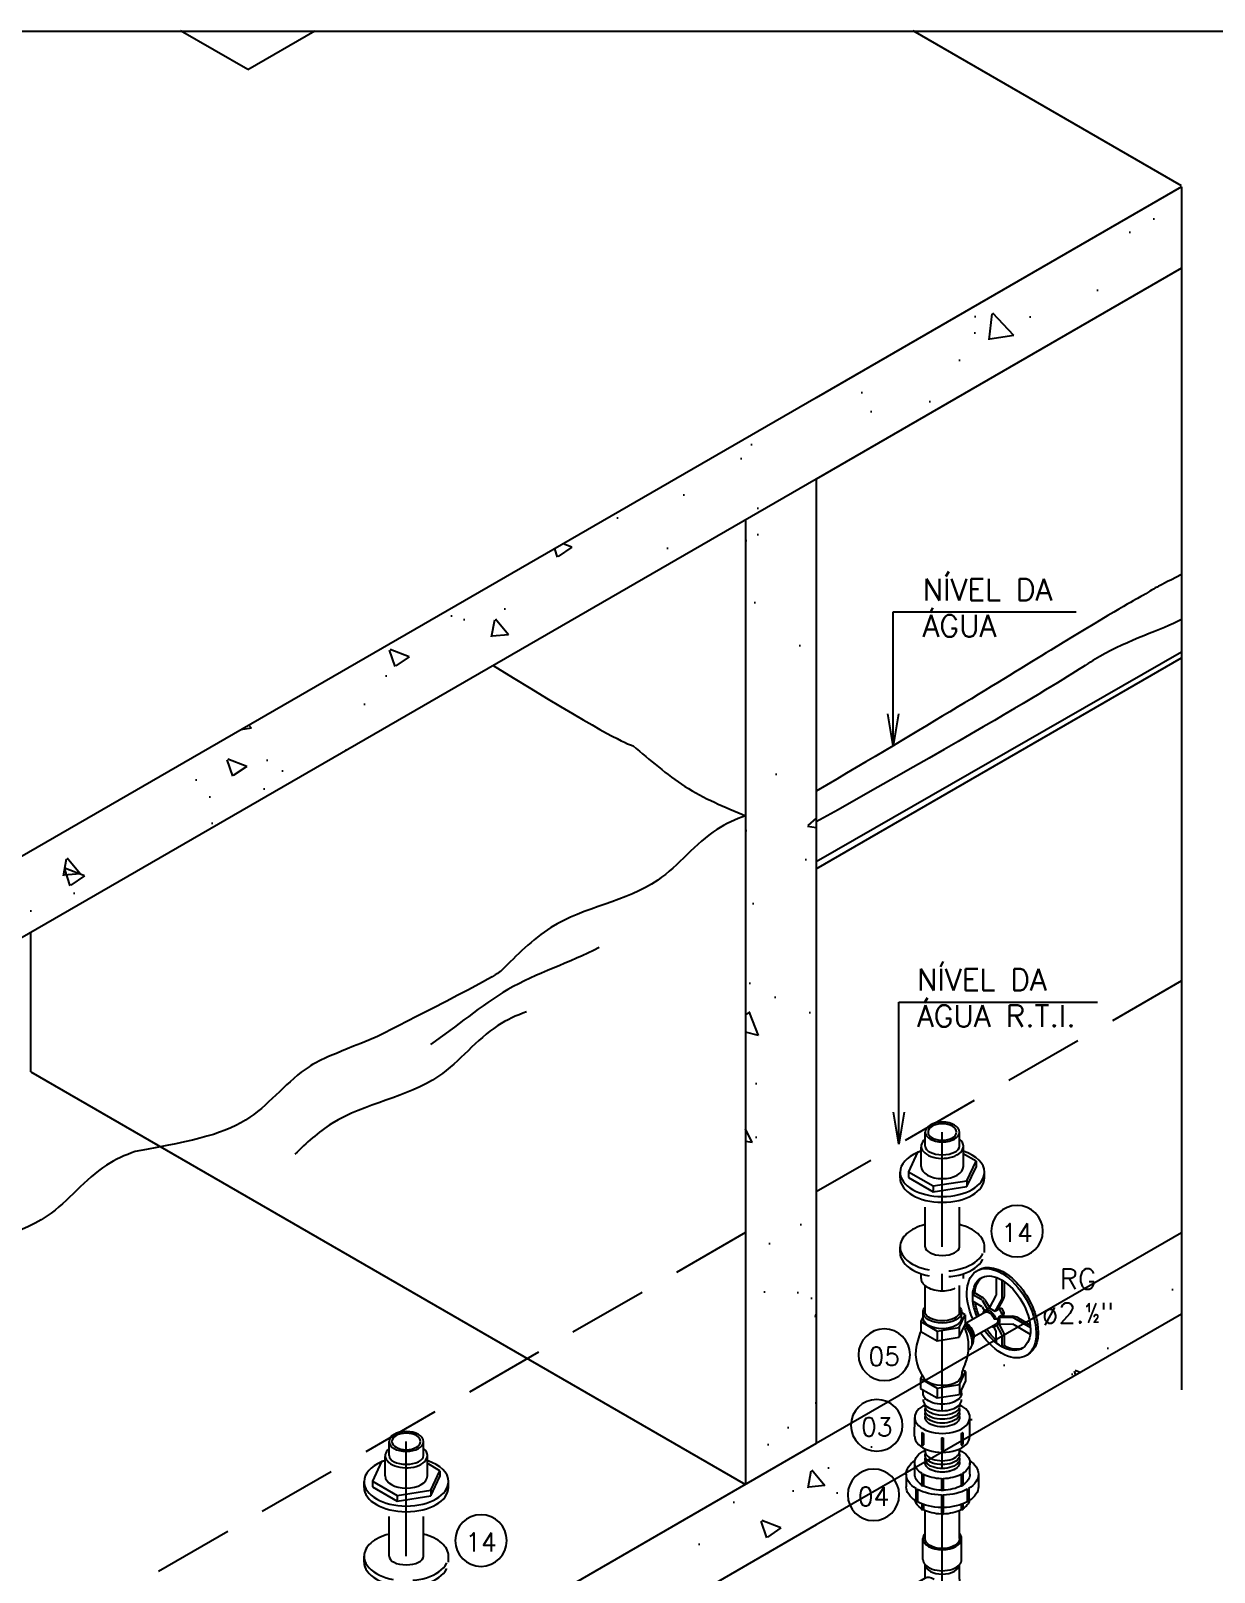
# Model space of a CAD drawing. Header units: millimetres. Extents: x 0 to 114, y 0 to 82.
# Drawn here: x 25.87 to 32.55, y 19.95 to 28.65 of the extents above; entities that cross this region are included whole.
import ezdxf
from ezdxf.enums import TextEntityAlignment as Align

# ---------------------------------------------------------------- set-up
doc = ezdxf.new("R2010")
doc.units = ezdxf.units.MM
for name, pattern in [('DASHDOT', [1, 0.5, -0.25, 0, -0.25]), ('HIDDEN', [0.375, 0.25, -0.125]), ('HIDDEN2', [0.1875, 0.125, -0.0625])]:
    doc.linetypes.add(name, pattern=pattern)
for name, color, linetype in [('ARQ', 8, 'Continuous'), ('CAR-01', 252, 'Continuous'), ('INC-DETALHES', 7, 'Continuous'), ('INC-DETALHES-TXT', 7, 'Continuous'), ('nivel-água', 1, 'Continuous'), ('P-INC', 2, 'Continuous'), ('TE-AG', 2, 'Continuous'), ('tinterno', 252, 'Continuous'), ('TUBO', 7, 'Continuous')]:
    doc.layers.add(name, color=color, linetype=linetype)
doc.styles.add('25', font='ROMANS.SHX', dxfattribs={"width": 0.7, "height": 0.05})
doc.styles.add('60-125', font='romans.shx', dxfattribs={"height": 0.2})
doc.styles.add('60-50', font='romans.shx', dxfattribs={"height": 0.08})
doc.styles.add('60-75', font='romans.shx', dxfattribs={"height": 0.12})
doc.dimstyles.new('SETAS50', dxfattribs={"dimtxt": 0.08, "dimasz": 0.1, "dimexe": 0.15, "dimexo": 0, "dimgap": 0.1, "dimtad": 1, "dimzin": 10, "dimdsep": 46, "dimtxsty": '60-50', "dimblk1": 'OPEN', "dimblk2": 'OPEN', "dimsah": 1, "dimcen": 0, "dimclrd": 8, "dimclre": 8, "dimclrt": 7, "dimadec": 0, "dimazin": 0, "dimtfac": 1, "dimtix": 1, "dimtmove": 2, "dimatfit": 3, "dimldrblk": 'OPEN', "dimfxl": 0.15, "dimtolj": 1, "dimtzin": 6, "dimarcsym": 0})

# ---------------------------------------------------------------- blocks, each defined once
blk = doc.blocks.new('S1AD321')
at = {"color": 252}
blk.add_circle((0, 0), 0.0562, dxfattribs=at)
at = {"color": 7, "style": '25'}
blk.add_attdef('DETALHE', text='', height=0.04, dxfattribs=at).set_placement((0, -0.0235), align=Align.CENTER)
for tag, flags, p in [('DESCRICAO', 1, (0, -0.0868)), ('MARCA', 1, (0, -0.1502)), ('QUANT.', 3, (0, -0.2175))]:
    blk.add_attdef(tag, text='', height=0.04, dxfattribs=dict(at, flags=flags)).set_placement(p, align=Align.CENTER)
blk = doc.blocks.new('_OPEN')
at = {"color": 0, "linetype": 'ByBlock'}
for p, q in [((-1, 0.167), (0, 0)), ((0, 0), (-1, -0.167)), ((0, 0), (-1, 0))]:
    blk.add_line(p, q, dxfattribs=at)
blk = doc.blocks.new('unii')
for p, q in [((-0.0237, 0.1073), (0.0078, 0.1255)), ((0.0859, 0.1184), (0.0874, 0.1193)), ((-0.0114, 0.086), (-0.0401, 0.0694)), ((0.0257, 0.0836), (0.0272, 0.0845)), ((0.1455, 0.0151), (0.147, 0.016)), ((0.0853, -0.0196), (0.0868, -0.0187)), ((0.0688, -0.0529), (0.0401, -0.0694)), ((0.0811, -0.0742), (0.1126, -0.056))]:
    blk.add_line(p, q)
for centre, major_axis, ratio, start_param, end_param in [((0.0287, 0.0166, -0.0234), (0.0524, -0.0908), 0.57735, 9.424778, 10.135947), ((0.0287, 0.0166, -0.0234), (0.0401, -0.0694), 0.57735, 2.40841, 3.141593), ((0.0602, 0.0347, -0.0491), (0.0524, -0.0908), 0.57735, 2.395872, 3.141593), ((0.0888, 0.0513, -0.0725), (0.0401, -0.0694), 0.57735, 2.40841, 3.003111), ((0.0601, 0.1203, -0.0234), (0.00144, -0.0025), 0.57735, 7.050612, 9.424778), ((0.0602, 0.0347, -0.0491), (0.0524, -0.0908), 0.57735, 1.59446, 2.329067), ((0.0888, 0.1168, -0.0491), (0.00144, -0.0025), 0.57735, 7.050612, 9.424778), ((0.0888, 0.0513, -0.0725), (0.0401, -0.0694), 0.57735, 1.601735, 2.320869), ((0, 0), (0.0401, -0.0694), 0.57735, 3.141593, 4.039042), ((0, 0), (-0.025, 0.0433), 0.543752, 3.141593, 6.283185), ((0.0287, 0.082), (0.00144, -0.0025), 0.57735, 7.050612, 9.424778), ((0.0287, 0.0166, -0.0234), (0.0401, -0.0694), 0.57735, 1.601735, 2.320869), ((0.1126, 0.065, -0.0234), (0.00125, -0.00217), 0.57735, 6.26757, 9.440394), ((0.0602, 0.0347, -0.0491), (0.0524, -0.0908), 0.57735, 0.812526, 1.546905), ((0.1289, 0.0744, -0.0491), (0.00125, -0.00217), 0.57735, 6.26757, 9.440394), ((0.0888, 0.0513, -0.0725), (0.0401, -0.0694), 0.57735, 0.820723, 1.539561), ((0.0688, 0.0397), (0.00125, -0.00217), 0.57735, 6.26757, 9.440394), ((0.0287, 0.0166, -0.0234), (0.0401, -0.0694), 0.57735, 0.820723, 1.539561), ((0.0888, 0.0513, -0.0725), (0.0401, -0.0694), 0.57735, 0.138481, 0.732494), ((0.1455, 0.0185, -0.0491), (0.00144, -0.0025), 0.577218, 6.283185, 8.657239), ((0.0287, 0.0166, -0.0234), (0.0401, -0.0694), 0.57735, 0, 0.732494), ((0.0854, -0.0162), (0.00144, -0.0025), 0.577218, 6.283185, 8.657239), ((0.0602, 0.0347, -0.0491), (0.0524, -0.0908), 0.57735, 0, 0.745201), ((0.1343, -0.0081, -0.0234), (0.00144, -0.0025), 0.577218, 6.283185, 8.657239), ((0, 0), (0.0401, -0.0694), 0.57735, 5.385736, 6.283185), ((0.0287, 0.0166, -0.0234), (0.0524, -0.0908), 0.57735, 5.572016, 6.283185)]:
    blk.add_ellipse(centre, major_axis=major_axis, ratio=ratio, start_param=start_param, end_param=end_param)
at = {"layer": 'tinterno'}
for p, q in [((0.0272, 0.1046), (0.0589, 0.1229)), ((0.0307, 0.101), (0.0622, 0.1191)), ((0.0735, 0.1112), (0.0859, 0.1184)), ((0.0776, 0.1079), (0.0908, 0.1156)), ((-0.0014, 0.068), (0.0257, 0.0836)), ((0.002, 0.0643), (0.0307, 0.0808)), ((0.08, 0.0491), (0.1115, 0.0672)), ((0.0823, 0.0446), (0.1138, 0.0628)), ((0.1113, 0.0671), (0.1277, 0.0766)), ((0.1138, 0.0628), (0.1302, 0.0723)), ((0.039, 0.0254), (0.0675, 0.0418)), ((0.0413, 0.021), (0.07, 0.0375)), ((0.1322, 0.0132), (0.1455, 0.0209)), ((0.1331, 0.008), (0.1455, 0.0151)), ((0.0567, -0.0304), (0.0853, -0.0138)), ((0.0582, -0.0353), (0.0853, -0.0196)), ((0.1028, -0.0239), (0.1343, -0.0057)), ((0.1043, -0.0288), (0.1358, -0.0106))]:
    blk.add_line(p, q, dxfattribs=at)
for centre, major_axis, start_param, end_param in [((0.0287, 0.0166, -0.0234), (0.0524, -0.0908), 8.666815, 9.424778), ((0.0287, 0.1021, -0.0234), (0.00144, -0.0025), 0.767426, 3.944963), ((0.0287, 0.0166, -0.0234), (0.0524, -0.0908), 7.87787, 8.611829), ((0, 0), (0.0401, -0.0694), 2.392138, 3.141593), ((0, 0.0655), (0.00144, -0.0025), 0.767426, 3.944963), ((0, 0), (0.0401, -0.0694), 7.885213, 8.603436), ((0.0811, 0.0468, -0.0234), (0.00125, -0.00217), 6.26757, 9.440394), ((0.0401, 0.0231), (0.00125, -0.00217), 6.26757, 9.440394), ((0, 0), (0.0401, -0.0694), 7.104199, 7.82275), ((0.0287, 0.0166, -0.0234), (0.0524, -0.0908), 7.096135, 7.830093), ((0, 0), (0.0401, -0.0694), 6.283185, 7.03264), ((0.0567, -0.0327), (0.00144, -0.0025), 5.479815, 8.657352), ((0.0287, 0.0166, -0.0234), (0.0524, -0.0908), 6.283185, 7.041148), ((0.1028, -0.0262, -0.0234), (0.00144, -0.0025), 5.479815, 8.657352)]:
    blk.add_ellipse(centre, major_axis=major_axis, ratio=0.57735, start_param=start_param, end_param=end_param, dxfattribs=at)
blk = doc.blocks.new('nipel')
for p, q in [((0.0266, 0.108, -0.0234), (-0.0212, 0.0803, -0.0234)), ((0.1068, -0.0309, -0.0234), (0.0589, -0.0586, -0.0234))]:
    blk.add_line(p, q)
at = {"extrusion": (0, 0, -1)}
for centre, major_axis, ratio, start_param, end_param in [((0.0667, 0.0385, -0.0468), (0.0401, -0.0694), 0.57735, -3.141593, 0), ((0.1042, 0.0602, -0.0468), (0.025, -0.0433), 0.543752, 2.902493, 6.522284), ((0.0188, 0.0109, -0.0234), (-0.0401, 0.0694), 0.57735, -0.89745, 0), ((0.0188, 0.0109, -0.0234), (0.0401, -0.0694), 0.57735, 0, 0.89745)]:
    blk.add_ellipse(centre, major_axis=major_axis, ratio=ratio, start_param=start_param, end_param=end_param, dxfattribs=at)
for centre, start_param, end_param in [((-0.0098, -0.0057), 3.141593, 6.283185), ((0, 0), 2.931316, 6.493462), ((0.0096, 0.0056), 2.935794, 6.488984), ((0.0188, 0.0109, -0.0234), 2.94446, 6.480318)]:
    blk.add_ellipse(centre, major_axis=(-0.025, 0.0433), ratio=0.543752, start_param=start_param, end_param=end_param)
at = {"layer": 'tinterno'}
for p, q in [((0.0285, 0.0853, -0.0234), (0.0571, 0.1018, -0.0234)), ((0.032, 0.0816, -0.0234), (0.0606, 0.0981, -0.0234)), ((0.0688, 0.0426, -0.0234), (0.0974, 0.0591, -0.0234)), ((0.0714, 0.0384, -0.0234), (0.0999, 0.0548, -0.0234)), ((0.0866, -0.0131, -0.0234), (0.1153, 0.0034, -0.0234)), ((0.0881, -0.018, -0.0234), (0.1167, -0.0014, -0.0234))]:
    blk.add_line(p, q, dxfattribs=at)
at = {"layer": 'tinterno', "extrusion": (0, 0, -1)}
for centre, major_axis, ratio, start_param, end_param in [((0.0188, 0.0109, -0.0234), (-0.0401, 0.0694), 0.57735, 0, 3.141593), ((0.0586, 0.0993, -0.0234), (-0.00144, 0.0025), 0.577218, 0, 2.374054), ((0.0299, 0.0827, -0.0234), (0.00144, -0.0025), 0.57735, 2.338223, 5.515759), ((0.0299, 0.0173, -0.0234), (0.0401, -0.0694), 0.57735, 3.891047, 3.962934), ((0.0987, 0.057, -0.0234), (-0.00125, 0.00217), 0.57735, -0.015616, 3.157208), ((0.07, 0.0404, -0.0234), (-0.00125, 0.00217), 0.57735, -0.015616, 3.157208), ((0.0299, 0.0173, -0.0234), (0.0401, -0.0694), 0.57735, 4.681158, 4.74362), ((0.1153, 0.0011, -0.0234), (0.00144, -0.0025), 0.57735, 3.909019, 6.283185), ((0.0866, -0.0155, -0.0234), (-0.00144, 0.0025), 0.57735, 0.767426, 3.944963), ((0.0299, 0.0173, -0.0234), (0.0401, -0.0694), 0.57735, -0.821342, -0.749455)]:
    blk.add_ellipse(centre, major_axis=major_axis, ratio=ratio, start_param=start_param, end_param=end_param, dxfattribs=at)
blk = doc.blocks.new('j90i3')
for p, q in [((-0.0562, 0.0833), (-0.0562, 0.144)), ((0.0562, 0.0833), (0.0562, 0.144)), ((-0.05, 0.026), (-0.05, 0.0685)), ((0.05, 0.0289), (0.05, 0.0685)), ((0.05, 0.0289), (0.0734, 0.0153)), ((0.0894, 0.0133), (0.1418, -0.017)), ((-0.0025, -0.0563), (0.0234, -0.0713)), ((0.0332, -0.084), (0.0867, -0.1149, 0.4677))]:
    blk.add_line(p, q)
blk.add_arc((0.045, 0.026), 0.095, 180, 240)
at = {"extrusion": (0, 0, -1)}
for centre, major_axis, ratio, start_param, end_param in [((0, 0.144), (0.0562, 0), 0.57735, 3.135616, 3.615755), ((0, 0.144), (0.0562, 0), 0.57735, -0.474162, 0), ((0, 0.0833), (-0.0562, 0), 0.57735, 5.809061, 6.283185), ((0, 0.0833), (-0.0562, 0), 0.57735, 3.141593, 3.615717), ((0.0613, -0.0354), (0.0281, 0.0487), 0.57735, 5.809061, 6.283185), ((0.1148, -0.0663, 0.4677), (0.025, 0.0433), 0.577374, 3.141593, 6.283185), ((0.0613, -0.0354), (0.0281, 0.0487), 0.57735, 3.141593, 3.615717)]:
    blk.add_ellipse(centre, major_axis=major_axis, ratio=ratio, start_param=start_param, end_param=end_param, dxfattribs=at)
for centre, major_axis, ratio, start_param, end_param in [((0, 0.144), (0.05, 0), 0.577374, 3.141593, 6.283185), ((0.1148, -0.0663, 0.4677), (0.0281, 0.0487), 0.57735, -0.474162, 0), ((0.1148, -0.0663, 0.4677), (0.0281, 0.0487), 0.57735, 3.135616, 3.615755)]:
    blk.add_ellipse(centre, major_axis=major_axis, ratio=ratio, start_param=start_param, end_param=end_param)
at = {"layer": 'tinterno', "extrusion": (0, 0, -1)}
for centre, major_axis, start_param, end_param in [((0, 0.144), (0.0562, 0), 0, 3.135616), ((0, 0.0833), (-0.0562, 0), 3.615717, 5.809061), ((0, 0.0698), (-0.05, 0), 3.19046, 6.234318), ((0.0496, -0.0286), (0.025, 0.0433), 3.19046, 6.234318), ((0.0613, -0.0354), (0.0281, 0.0487), 3.615717, 5.809061), ((0.025, -0.0144), (-0.025, -0.0433), 2.321606, 3.141593)]:
    blk.add_ellipse(centre, major_axis=major_axis, ratio=0.57735, start_param=start_param, end_param=end_param, dxfattribs=at)
at = {"layer": 'tinterno'}
blk.add_ellipse((0.1148, -0.0663, 0.4677), major_axis=(0.0281, 0.0487), ratio=0.57735, start_param=0, end_param=3.135616, dxfattribs=at)
blk = doc.blocks.new('A$C31790487')
at = {"layer": 'ARQ'}
h = blk.add_hatch(dxfattribs=at)
h.set_pattern_fill('AR-CONC', color=256, scale=0.085333, style=0)
h.set_pattern_definition([(130, (2572.2865, -2592.27935), (-0.61206202, -0.05354849), [0.064, -0.704]), (185, (2572.2865, -2592.27935), (0.11840114, 0.64187062), [0.0512, -0.5632]), (79.5486, (2572.2355, -2592.2838), (-0.49366134, 0.58832174), [0.05439163, -0.59830794]), (133.8158, (2572.2865, -2592.1087), (-0.91071236, -0.1412429), [0.096, -1.056]), (83.3644, (2572.2106, -2592.1205), (-0.79757884, 0.83124725), [0.08158745, -0.89746176]), (188.8158, (2572.2865, -2592.1087), (-0.7975782, 0.83124787), [0.0768, -0.8448]), (159, (2572.2012, -2592.15135), (-0.509360684, -0.34356812), [0.064, -0.704]), (214, (2572.2012, -2592.15135), (-0.20762908, 0.6187947), [0.0512, -0.5632]), (108.5486, (2572.15873, -2592.18), (-0.71698998, 0.27522602), [0.05439163, -0.59830794]), (142.5, (2572.2865, -2592.27935), (-0.01037641, 0.284069422), [0, -0.556373333, 0, -0.571733333, 0, -0.565333333]), (172.5, (2572.2865, -2592.27935), (-0.224486005, 0.33656466), [0, -0.325973333, 0, -0.543573333, 0, -0.215466667]), (212.5, (2572.4768, -2592.27935), (-0.455528479, -0.019246824), [0, -0.213333333, 0, -0.6656, 0, -0.8832]), (222.5, (2572.56214, -2592.27935), (-0.4976522, 0.08542292), [0, -0.277333333, 0, -0.442026667, 0, -0.6272])])
h.paths.add_polyline_path([(3.6078, -1.0156), (3.6078, -0.7608), (2.4628, -1.4219), (2.6835, -1.5493)])
h = blk.add_hatch(dxfattribs=at)
h.set_pattern_fill('AR-CONC', color=256, scale=0.085333, style=0)
h.set_pattern_definition([(130, (2573.42616, -2593.91875), (-0.61206202, -0.05354849), [0.064, -0.704]), (185, (2573.42616, -2593.91875), (0.11840114, 0.64187062), [0.0512, -0.5632]), (79.5486, (2573.37515, -2593.9232), (-0.49366134, 0.58832174), [0.05439163, -0.59830794]), (133.8158, (2573.42616, -2593.7481), (-0.91071236, -0.1412429), [0.096, -1.056]), (83.3644, (2573.3503, -2593.75985), (-0.79757884, 0.83124725), [0.08158745, -0.89746176]), (188.8158, (2573.4262, -2593.7481), (-0.7975782, 0.83124787), [0.0768, -0.8448]), (159, (2573.34083, -2593.79075), (-0.509360684, -0.34356812), [0.064, -0.704]), (214, (2573.3408, -2593.79075), (-0.20762908, 0.6187947), [0.0512, -0.5632]), (108.5486, (2573.2984, -2593.8194), (-0.71698998, 0.27522602), [0.05439163, -0.59830794]), (142.5, (2573.42616, -2593.91875), (-0.01037641, 0.284069422), [0, -0.556373333, 0, -0.571733333, 0, -0.565333333]), (172.5, (2573.42616, -2593.91875), (-0.224486005, 0.33656466), [0, -0.325973333, 0, -0.543573333, 0, -0.215466667]), (212.5, (2573.61645, -2593.91875), (-0.455528479, -0.019246824), [0, -0.213333333, 0, -0.6656, 0, -0.8832]), (222.5, (2573.7018, -2593.91875), (-0.4976522, 0.08542292), [0, -0.277333333, 0, -0.442026667, 0, -0.6272])])
h.paths.add_polyline_path([(-1.8084, -4.1427), (-1.8084, -3.8879), (2.4628, -1.4219), (2.4628, -1.6767)])
h = blk.add_hatch(dxfattribs=at)
h.set_pattern_fill('AR-CONC', color=256, scale=0.085333, style=0)
h.set_pattern_definition([(170, (3419.8932, -1134.9904), (-0.25965666, 0.556835504), [0.064, -0.704]), (115, (3419.8932, -1134.9904), (-0.4966757, -0.4234737), [0.0512, -0.5632]), (220.4514, (3419.87156, -1134.944), (-0.75633224, 0.13336239), [0.05439163, -0.59830794]), (166.1842, (3419.7454, -1135.0757), (-0.33303625, 0.85932149), [0.096, -1.056]), (216.6356, (3419.7176, -1135.0041), (-1.11867066, 0.27509991), [0.08158745, -0.89746176]), (111.1842, (3419.7454, -1135.0757), (-1.11867087, 0.27509904), [0.0768, -0.8448]), (141, (3419.7397, -1134.9805), (0.04285838, 0.61290335), [0.064, -0.704]), (86, (3419.7397, -1134.9805), (-0.63970648, -0.12958529), [0.0512, -0.5632]), (191.4514, (3419.74325, -1134.9294), (-0.59684772, 0.48331852), [0.05439163, -0.59830794]), (157.5, (3419.8932, -1134.99039), (-0.251199541, -0.133048476), [0, -0.556373333, 0, -0.571733333, 0, -0.565333333]), (127.5, (3419.8932, -1134.9904), (-0.40371655, 0.026128253), [0, -0.325973333, 0, -0.543573333, 0, -0.215466667]), (87.5, (3419.98834, -1135.15518), (-0.211096001, 0.404122647), [0, -0.213333333, 0, -0.6656, 0, -0.8832]), (77.5, (3420.031, -1135.2291), (-0.322804516, 0.388267986), [0, -0.277333333, 0, -0.442026667, 0, -0.6272])])
h.paths.add_polyline_path([(2.4628, -4.7016), (2.2411, -4.8296), (2.2409, -1.8048), (2.4628, -1.6767)])
h = blk.add_hatch(dxfattribs=at)
h.set_pattern_fill('AR-CONC', color=256, scale=0.085333, style=0)
h.set_pattern_definition([(130, (2570.27197, -2598.99685), (-0.61206202, -0.05354849), [0.064, -0.704]), (185, (2570.272, -2598.99685), (0.11840114, 0.64187062), [0.0512, -0.5632]), (79.5486, (2570.22097, -2599.0013), (-0.49366134, 0.58832174), [0.05439163, -0.59830794]), (133.8158, (2570.272, -2598.8262), (-0.91071236, -0.1412429), [0.096, -1.056]), (83.3644, (2570.1961, -2598.838), (-0.79757884, 0.83124725), [0.08158745, -0.89746176]), (188.8158, (2570.272, -2598.8262), (-0.7975782, 0.83124787), [0.0768, -0.8448]), (159, (2570.18664, -2598.86885), (-0.509360684, -0.34356812), [0.064, -0.704]), (214, (2570.18664, -2598.86885), (-0.20762908, 0.6187947), [0.0512, -0.5632]), (108.5486, (2570.1442, -2598.8975), (-0.71698998, 0.27522602), [0.05439163, -0.59830794]), (142.5, (2570.27197, -2598.99685), (-0.01037641, 0.284069422), [0, -0.556373333, 0, -0.571733333, 0, -0.565333333]), (172.5, (2570.27197, -2598.99685), (-0.224486005, 0.33656466), [0, -0.325973333, 0, -0.543573333, 0, -0.215466667]), (212.5, (2570.46227, -2598.99685), (-0.455528479, -0.019246824), [0, -0.213333333, 0, -0.6656, 0, -0.8832]), (222.5, (2570.5476, -2598.99685), (-0.4976522, 0.08542292), [0, -0.277333333, 0, -0.442026667, 0, -0.6272])])
h.paths.add_polyline_path([(3.6078, -4.2953), (3.6078, -4.0406), (2.4628, -4.7016), (2.4628, -4.9564)])
h = blk.add_hatch(dxfattribs=at)
h.set_pattern_fill('AR-CONC', color=256, scale=0.085333, style=0)
h.set_pattern_definition([(130, (2572.36573, -2601.1871), (-0.61206202, -0.05354849), [0.064, -0.704]), (185, (2572.3657, -2601.1871), (0.11840114, 0.64187062), [0.0512, -0.5632]), (79.5486, (2572.3147, -2601.19156), (-0.49366134, 0.58832174), [0.05439163, -0.59830794]), (133.8158, (2572.3657, -2601.0164), (-0.91071236, -0.1412429), [0.096, -1.056]), (83.3644, (2572.2898, -2601.0282), (-0.79757884, 0.83124725), [0.08158745, -0.89746176]), (188.8158, (2572.3657, -2601.0164), (-0.7975782, 0.83124787), [0.0768, -0.8448]), (159, (2572.2804, -2601.0591), (-0.509360684, -0.34356812), [0.064, -0.704]), (214, (2572.2804, -2601.0591), (-0.20762908, 0.6187947), [0.0512, -0.5632]), (108.5486, (2572.23795, -2601.0877), (-0.71698998, 0.27522602), [0.05439163, -0.59830794]), (142.5, (2572.36573, -2601.1871), (-0.01037641, 0.284069422), [0, -0.556373333, 0, -0.571733333, 0, -0.565333333]), (172.5, (2572.36573, -2601.1871), (-0.224486005, 0.33656466), [0, -0.325973333, 0, -0.543573333, 0, -0.215466667]), (212.5, (2572.55602, -2601.1871), (-0.455528479, -0.019246824), [0, -0.213333333, 0, -0.6656, 0, -0.8832]), (222.5, (2572.64135, -2601.1871), (-0.4976522, 0.08542292), [0, -0.277333333, 0, -0.442026667, 0, -0.6272])])
h.paths.add_polyline_path([(-1.8084, -7.4224), (-1.8084, -7.1677), (2.4019, -4.7368), (2.6236, -4.8636)])
at = {"color": 7}
for p, q in [((3.0279, -4.2341, 3.6545), (3.0277, -4.1806, 3.6545)), ((3.0531, -4.2333, 3.6545), (3.0529, -4.194, 3.6545)), ((2.9597, -4.2291, 2.5934), (2.9534, -4.2336, 2.5934)), ((2.9597, -4.2291, 2.5934), (2.9839, -4.2432, 2.5934)), ((2.9915, -4.2507, 2.5934), (3.0065, -4.2755, 2.5934)), ((3.006, -4.2772, 3.6545), (3.0271, -4.2375, 3.6545)), ((3.0312, -4.2836, 3.6545), (3.0489, -4.2503, 3.6545)), ((2.7974, -4.3064, 3.6545), (2.7974, -4.2889, 3.6545)), ((2.9183, -4.3064, 3.6545), (2.9183, -4.2889, 3.6545)), ((2.9301, -4.2973, 3.6545), (2.9301, -4.3278, 3.6545)), ((2.9929, -4.2895, 3.6545), (2.9331, -4.3244, 3.6545)), ((2.954, -4.2549, 2.5934), (2.98, -4.2701, 2.5934)), ((2.9826, -4.2726, 2.5934), (2.9902, -4.2852, 2.5934)), ((3.0412, -4.3009, 3.6545), (3.0788, -4.3022, 3.6545)), ((2.7902, -4.3189, 3.6545), (2.7902, -4.3495, 3.6545)), ((2.9568, -4.3662, 3.6545), (3.0271, -4.3256, 3.6545)), ((3.0264, -4.3485, 2.5934), (3.0193, -4.3356, 2.5934)), ((3.026, -4.3115, 3.6545), (3.0362, -4.3056, 3.6545)), ((3.0348, -4.326, 3.6545), (3.079, -4.3275, 3.6545)), ((3.0498, -4.3517, 2.5934), (3.0359, -4.3264, 2.5934)), ((3.0824, -4.3285, 3.6545), (3.1334, -4.3582, 3.6545)), ((3.0957, -4.3071, 3.6545), (3.1332, -4.329, 3.6545)), ((3.0274, -4.3861, 2.5934), (3.0273, -4.3519, 2.5934)), ((3.0527, -4.3951, 2.5934), (3.0456, -4.3983, 2.5934)), ((3.0527, -4.3951, 2.5934), (3.0525, -4.362, 2.5934)), ((2.9399, -4.4084, 3.6545), (2.9409, -4.4078, 3.6545)), ((2.9304, -4.4759, 3.6545), (2.9304, -4.5065, 3.6545)), ((2.7899, -4.4976, 3.6545), (2.7899, -4.5283, 3.6545)), ((2.7974, -4.5432, 3.6545), (2.7974, -4.5326, 3.6545)), ((2.9183, -4.5432, 3.6545), (2.9183, -4.5324, 3.6545))]:
    blk.add_line(p, q, dxfattribs=at)
at = {"color": 252}
for p, q in [((3.0461, -4.2446, 3.6545), (3.0458, -4.1894, 3.6545)), ((2.9534, -4.2336, 2.5934), (2.98, -4.2491, 2.5934)), ((2.9826, -4.2516, 2.5934), (2.9994, -4.2795, 2.5934)), ((3.0241, -4.2877, 3.6545), (3.0452, -4.248, 3.6545)), ((3.0431, -4.2768, 3.6545), (3.036, -4.2809, 3.6545)), ((3.0511, -4.2905, 3.6545), (3.0445, -4.2943, 3.6545)), ((2.8414, -4.3485, 3.6545), (2.8414, -4.379, 3.6545)), ((2.9113, -4.3377, 3.6545), (2.9113, -4.3682, 3.6545)), ((3.026, -4.3115, 3.6545), (3.0205, -4.3109, 3.6545)), ((3.0446, -4.359, 2.5934), (3.0288, -4.3304, 2.5934)), ((3.0341, -4.305, 3.6545), (3.079, -4.3066, 3.6545)), ((3.0824, -4.3075, 3.6545), (3.134, -4.3376, 3.6545)), ((3.0456, -4.3983, 2.5934), (3.0455, -4.3624, 2.5934)), ((2.8413, -4.5273, 3.6545), (2.8413, -4.5579, 3.6545)), ((2.9115, -4.5164, 3.6545), (2.9115, -4.5471, 3.6545))]:
    blk.add_line(p, q, dxfattribs=at)
at = {"color": 252, "extrusion": (1.035e-13, 0.816497, 0.57735)}
for p, q in [((2.9113, -4.3377, 3.6545), (2.9301, -4.2973, 3.6545)), ((2.7902, -4.3189, 3.6545), (2.8414, -4.3485, 3.6545)), ((2.8414, -4.3485, 3.6545), (2.9113, -4.3377, 3.6545)), ((2.9115, -4.5164, 3.6545), (2.9304, -4.4759, 3.6545)), ((2.7899, -4.4976, 3.6545), (2.8413, -4.5273, 3.6545)), ((2.8413, -4.5273, 3.6545), (2.9115, -4.5164, 3.6545))]:
    blk.add_line(p, q, dxfattribs=at)
at = {"color": 7, "extrusion": (1.035e-13, 0.816497, 0.57735)}
for p, q in [((2.9301, -4.2973, 3.6545), (2.9183, -4.2905, 3.6545)), ((2.7974, -4.3033, 3.6545), (2.7902, -4.3189, 3.6545)), ((2.795, -4.4866, 3.6545), (2.7899, -4.4976, 3.6545)), ((2.9304, -4.4759, 3.6545), (2.9217, -4.4709, 3.6545))]:
    blk.add_line(p, q, dxfattribs=at)
at = {"color": 7, "extrusion": (-0.759924, -0.298634, 0.57735)}
for p, q in [((3.0351, -4.2763, 3.6545), (3.0431, -4.2768, 3.6545)), ((3.0431, -4.2768, 3.6545), (3.0511, -4.2905, 3.6545)), ((3.0511, -4.2905, 3.6545), (3.0494, -4.3012, 3.6545))]:
    blk.add_line(p, q, dxfattribs=at)
at = {"color": 252}
for centre, start, end in [((2.9764, -4.2554, 2.5934), 31.1444, 59.7669), ((3.0389, -4.2446, 5.0345), 332.0069, 0.2331), ((3.0788, -4.3138, 5.0345), 59.7669, 87.9931), ((3.0383, -4.3625, 2.5934), 0.2331, 28.8556)]:
    blk.add_arc(centre, 0.0072, start, end, dxfattribs=at)
at = {"color": 7}
for centre, radius, start, end in [((2.973, -4.2619, 2.5934), 0.0216, 31.1444, 59.7669), ((3.0207, -4.2341, 3.6545), 0.0072, 332.0069, 0.2331), ((3.0171, -4.2334, 5.0345), 0.036, 332.0069, 0.2331), ((2.9764, -4.2763, 2.5934), 0.0072, 31.1444, 59.7669), ((3.101, -4.4585, 2.284), 0.3294, 160.6651, 165.9528), ((3.0873, -4.2805, 2.5804), 0.1688, 198.4351, 201.2836), ((2.7894, -4.3966, 2.7476), 0.151, 338.7164, 21.2836), ((3.0201, -4.352, 2.5934), 0.0072, 0.2331, 28.8556), ((3.0776, -4.3382, 5.0345), 0.036, 59.7669, 87.9931), ((3.0788, -4.3347, 5.0345), 0.0072, 59.7669, 87.9931), ((2.8944, -4.4192, 2.284), 0.1201, 160.2121, 217.2997), ((3.0309, -4.3621, 2.5934), 0.0216, 0.2331, 28.8556), ((3.0105, -4.4977, 2.7476), 0.0928, 150.0719, 174.9467)]:
    blk.add_arc(centre, radius, start, end, dxfattribs=at)
at = {"color": 252, "extrusion": (0, 0, -1)}
for centre, major_axis, ratio, start_param, end_param in [((3.0437, -4.2927, 2.5934), (0.0768, -0.133), 0.57735, 3.182204, 6.242573), ((3.0437, -4.2927, 2.5934), (0.064, -0.1108), 0.57735, 8.074583, 9.473518), ((2.8579, -4.2889, 2.7476), (-0.0605, 0), 0.57735, 3.141593, 6.283185), ((3.0067, -4.3093, 2.7476), (-0.0147, 0.0254), 0.57735, -0.616976, 1.975894), ((3.0271, -4.2975, 2.7476), (-0.0147, 0.0254), 0.57735, 1.113086, 2.028507), ((2.9304, -4.3533, 2.7476), (-0.0174, 0.0301), 0.663092, 0.703045, 2.62497), ((3.0437, -4.2927, 2.5934), (0.064, -0.1108), 0.57735, 6.234445, 7.695362), ((3.0067, -4.3093, 2.7476), (-0.0147, 0.0254), 0.57735, 3.141593, 3.736278), ((3.0169, -4.3034, 2.7476), (-0.0147, 0.0254), 0.57735, 1.975894, 3.141593)]:
    blk.add_ellipse(centre, major_axis=major_axis, ratio=ratio, start_param=start_param, end_param=end_param, dxfattribs=at)
at = {"color": 7, "extrusion": (0, 0, -1)}
for centre, major_axis, start_param, end_param in [((3.0499, -4.2891, 2.5934), (0.0768, -0.133), 3.100981, 6.323797), ((3.0437, -4.2927, 2.5934), (0.0768, -0.133), 8.036948, 9.46539), ((3.0499, -4.2891, 2.5934), (0.064, -0.1108), 2.431722, 3.092853), ((3.0437, -4.2927, 2.5934), (0.064, -0.1108), 3.190333, 6.234445), ((3.0499, -4.2891, 2.5934), (0.064, -0.1108), 1.791633, 2.15116), ((3.005, -4.3104, 1.4931), (-0.0121, 0.0209), -0.004698, 1.913537), ((2.8579, -4.3064, 4.078), (-0.0605, 0), 3.141593, 6.283185), ((3.0499, -4.2891, 2.5934), (0.064, -0.1108), 1.037072, 1.412177), ((3.0153, -4.3045, 1.4931), (-0.0121, 0.0209), 2.062467, 3.165698), ((3.0437, -4.2927, 2.5934), (0.0768, -0.133), 6.242573, 7.72197), ((3.0499, -4.2891, 2.5934), (0.064, -0.1108), 0.04874, 0.755301), ((2.8581, -4.485, 2.7476), (-0.0605, 0), 3.141593, 6.081779), ((2.8579, -4.5432, 4.078), (0.0605, 0), 0, 3.141593), ((2.8579, -4.5432, 4.078), (0.0605, 0), 0, 3.141593)]:
    blk.add_ellipse(centre, major_axis=major_axis, ratio=0.57735, start_param=start_param, end_param=end_param, dxfattribs=at)
at = {"color": 7}
blk.add_ellipse((2.9146, -4.3623, 2.7476), major_axis=(-0.0263, 0.0455), ratio=0.57735, start_param=3.141593, end_param=5.109225, dxfattribs=at)
at = {"color": 252}
blk.add_ellipse((2.922, -4.3581, 2.7476), major_axis=(-0.0237, 0.0411), ratio=0.57735, start_param=3.355668, end_param=5.253681, dxfattribs=at)
at = {"layer": 'ARQ'}
for p, q in [((0.6799, -0.3926), (0.4696, -0.2711)), ((3.6078, -0.7568, 0), (2.7667, -0.2711, 0)), ((3.6078, -0.7608, 0), (2.4628, -1.4219)), ((3.6078, -1.0156, 0), (2.4628, -1.6767, 0)), ((2.4628, -1.4219), (-1.8084, -3.8879, 0)), ((2.4628, -1.6767, 0), (-1.8084, -4.1427, 0)), ((2.4628, -1.6767, 0), (2.4628, -4.7016, 0)), ((2.2411, -1.8047, 0), (2.2411, -4.8296, 0)), ((0, -3.5357, 0), (0, -3.0986, 0)), ((0, -3.5357, 0), (2.2411, -4.8296, 0)), ((3.6078, -4.0406, 0), (2.4628, -4.7016, 0)), ((3.6078, -4.2953, 0), (2.4628, -4.9564, 0)), ((2.4628, -4.7016, 0), (-1.8084, -7.1677, 0)), ((2.4628, -4.9564, 0), (-1.8084, -7.4224, 0))]:
    blk.add_line(p, q, dxfattribs=at)
at = {"layer": 'ARQ', "linetype": 'Continuous'}
for p, q in [((0.6799, -0.3926, 0), (0.8903, -0.2711, 0)), ((3.6078, -0.7608, 0), (3.6078, -4.5327, 0)), ((2.4628, -2.8989, 0), (3.6078, -2.2379, 0))]:
    blk.add_line(p, q, dxfattribs=at)
at = {"layer": 'ARQ', "extrusion": (0, 0.816497, 0.57735)}
blk.add_line((3.6078, -2.2201, 0), (2.4628, -2.8771, 0), dxfattribs=at)
at = {"layer": 'INC-DETALHES', "color": 7}
for p, q in [((2.8039, -3.769, -0.0556), (2.8039, -3.7244, -0.0556)), ((2.8039, -3.769, -0.0556), (2.8039, -3.7536, -0.0556)), ((2.9119, -3.769, -0.0556), (2.9119, -3.7244, -0.0556)), ((2.9119, -3.769, -0.0556), (2.9119, -3.7536, -0.0556)), ((2.924, -3.8326, -0.0556), (2.924, -3.769, -0.0556)), ((2.7917, -3.8326, -0.0556), (2.7917, -3.7717, -0.0556)), ((2.9636, -3.8162, -0.0556), (2.9636, -3.8342, -0.0556)), ((2.7256, -3.8686, -0.0556), (2.7256, -3.8506, -0.0556)), ((2.7522, -3.8489, -0.0556), (2.7522, -3.8669, -0.0556)), ((2.9901, -3.8686, -0.0556), (2.9901, -3.8506, -0.0556)), ((2.8296, -3.8936, -0.0556), (2.8296, -3.9116, -0.0556)), ((2.9352, -3.8772, -0.0556), (2.9352, -3.8952, -0.0556)), ((2.8039, -4.2935, -0.0556), (2.8039, -4.2062, -0.0556)), ((2.9119, -4.2935, -0.0556), (2.9119, -4.2062, -0.0556)), ((1.1232, -4.7393, -0.0556), (1.1232, -4.6947, -0.0556)), ((1.1232, -4.7393, -0.0556), (1.1232, -4.7239, -0.0556)), ((1.2312, -4.7393, -0.0556), (1.2312, -4.6947, -0.0556)), ((1.2312, -4.7393, -0.0556), (1.2312, -4.7239, -0.0556)), ((1.1111, -4.8029, -0.0556), (1.1111, -4.7421, -0.0556)), ((1.2433, -4.8029, -0.0556), (1.2433, -4.7393, -0.0556)), ((1.0449, -4.8389, -0.0556), (1.0449, -4.8209, -0.0556)), ((1.0715, -4.8192, -0.0556), (1.0715, -4.8372, -0.0556)), ((1.2829, -4.7865, -0.0556), (1.2829, -4.8045, -0.0556)), ((1.3095, -4.8389, -0.0556), (1.3095, -4.8209, -0.0556)), ((1.1489, -4.8639, -0.0556), (1.1489, -4.8819, -0.0556)), ((1.2546, -4.8476, -0.0556), (1.2546, -4.8656, -0.0556)), ((2.8039, -4.9995, 0.5771), (2.8039, -4.9115, -0.0556)), ((2.9119, -4.9995, 0.5771), (2.9119, -4.9115, -0.0556))]:
    blk.add_line(p, q, dxfattribs=at)
at = {"layer": 'INC-DETALHES', "color": 252}
for p, q in [((2.8579, -3.8686, -0.0556), (2.8579, -3.7246, -0.0556)), ((2.8579, -4.0846, -0.0556), (2.8579, -3.8686, -0.0556)), ((1.1772, -4.8389, -0.0556), (1.1772, -4.6949, -0.0556)), ((1.1772, -5.0549, -0.0556), (1.1772, -4.8389, -0.0556))]:
    blk.add_line(p, q, dxfattribs=at)
at = {"layer": 'INC-DETALHES', "color": 7, "extrusion": (1.754e-13, 0.816497, 0.57735)}
for p, q in [((2.7805, -3.7879, -0.0556), (2.7522, -3.8489, -0.0556)), ((2.7918, -3.7862, -0.0556), (2.7805, -3.7879, -0.0556)), ((2.9636, -3.8162, -0.0556), (2.9233, -3.793, -0.0556)), ((2.9352, -3.8772, -0.0556), (2.9636, -3.8162, -0.0556)), ((2.7522, -3.8489, -0.0556), (2.8296, -3.8936, -0.0556)), ((2.9352, -3.8952, -0.0556), (2.9636, -3.8342, -0.0556)), ((2.7522, -3.8669, -0.0556), (2.8296, -3.9116, -0.0556)), ((2.8296, -3.8936, -0.0556), (2.9352, -3.8772, -0.0556)), ((2.8296, -3.9116, -0.0556), (2.9352, -3.8952, -0.0556)), ((1.0999, -4.7582, -0.0556), (1.0715, -4.8192, -0.0556)), ((1.1111, -4.7565, -0.0556), (1.0999, -4.7582, -0.0556)), ((1.2829, -4.7865, -0.0556), (1.2427, -4.7633, -0.0556)), ((1.0715, -4.8192, -0.0556), (1.1489, -4.8639, -0.0556)), ((1.2546, -4.8476, -0.0556), (1.2829, -4.7865, -0.0556)), ((1.2546, -4.8656, -0.0556), (1.2829, -4.8045, -0.0556)), ((1.0715, -4.8372, -0.0556), (1.1489, -4.8819, -0.0556)), ((1.1489, -4.8639, -0.0556), (1.2546, -4.8476, -0.0556)), ((1.1489, -4.8819, -0.0556), (1.2546, -4.8656, -0.0556))]:
    blk.add_line(p, q, dxfattribs=at)
at = {"layer": 'INC-DETALHES', "color": 7, "linetype": 'HIDDEN2'}
for p, q in [((2.8039, -4.0846, -0.0556), (2.8039, -3.9383, -0.0556)), ((2.9119, -4.0846, -0.0556), (2.9119, -3.9383, -0.0556)), ((2.7256, -4.1026, -0.0556), (2.7256, -4.0846, -0.0556)), ((2.9901, -4.1026, -0.0556), (2.9901, -4.0846, -0.0556)), ((2.7917, -4.1841, -0.0556), (2.7917, -4.1687, -0.0556)), ((2.924, -4.1841, -0.0556), (2.924, -4.1687, -0.0556)), ((1.1232, -5.0549, -0.0556), (1.1232, -4.9086, -0.0556)), ((1.2312, -5.0549, -0.0556), (1.2312, -4.9086, -0.0556)), ((1.0449, -5.0729, -0.0556), (1.0449, -5.0549, -0.0556)), ((1.3095, -5.0729, -0.0556), (1.3095, -5.0549, -0.0556))]:
    blk.add_line(p, q, dxfattribs=at)
at = {"layer": 'INC-DETALHES', "color": 252, "linetype": 'DASHDOT', "ltscale": 0.5}
blk.add_line((2.8579, -5.1551, -0.0556), (2.8579, -4.1527, -0.0556), dxfattribs=at)
at = {"layer": 'INC-DETALHES', "color": 7, "extrusion": (1.754e-13, 0.816497, 0.57735)}
for centre, radius, start, end in [((-2.8579, 3.1534, -2.3862), 0.0661, 355.308, 180), ((-2.8579, 3.1534, -2.3862), 0.0661, 324.7386, 355.308), ((-2.8579, 3.1534, -2.3862), 0.0661, 180, 215.2614), ((-2.8579, 3.2005, -2.4528), 0.1323, 306.0154, 0), ((-2.8579, 3.2005, -2.4528), 0.1323, 299.8828, 304.2676), ((-2.8579, 3.2005, -2.4528), 0.1323, 180, 240.1172), ((-2.8579, 3.2005, -2.4528), 0.1323, 0, 180), ((-2.8579, 3.1901, -2.4381), 0.0661, 360, 180), ((-2.8579, 3.2109, -2.4675), 0.1323, 360, 180), ((-1.1772, 3.7137, -3.1785), 0.0661, 355.308, 180), ((-1.1772, 3.7137, -3.1785), 0.0661, 324.7386, 355.308), ((-1.1772, 3.7137, -3.1785), 0.0661, 180, 215.2614), ((-1.1772, 3.7608, -3.2451), 0.1323, 306.0154, 0), ((-1.1772, 3.7608, -3.2451), 0.1323, 299.8828, 304.2676), ((-1.1772, 3.7608, -3.2451), 0.1323, 180, 240.1172), ((-1.1772, 3.7608, -3.2451), 0.1323, 0, 180), ((-1.1772, 3.7504, -3.2304), 0.0661, 360, 180), ((-1.1772, 3.7712, -3.2598), 0.1323, 360, 180)]:
    blk.add_arc(centre, radius, start, end, dxfattribs=at)
at = {"layer": 'INC-DETALHES', "color": 7, "linetype": 'HIDDEN2', "extrusion": (1.754e-13, 0.816497, 0.57735)}
for centre, radius, start, end in [((-2.8579, 3.3356, -2.6439), 0.1323, 294.0923, 0), ((-2.8579, 3.3356, -2.6439), 0.1323, 180, 245.9031), ((-2.8579, 3.3356, -2.6439), 0.1323, 0, 180), ((-2.8579, 3.346, -2.6586), 0.1323, 360, 180), ((-2.8579, 3.3931, -2.7252), 0.0661, 360, 180), ((-1.1772, 3.8959, -3.4362), 0.1323, 294.0923, 0), ((-1.1772, 3.8959, -3.4362), 0.1323, 180, 245.9031), ((-1.1772, 3.8959, -3.4362), 0.1323, 0, 180), ((-1.1772, 3.9063, -3.4509), 0.1323, 360, 180)]:
    blk.add_arc(centre, radius, start, end, dxfattribs=at)
at = {"layer": 'INC-DETALHES', "color": 7, "extrusion": (0, 0, -1)}
for centre, major_axis, ratio, start_param, end_param in [((2.8579, -3.7246, 1.1971), (-0.054, 0), 0.577362, -3.141592653589793, 3.141592653589793), ((1.1772, -4.6949, 1.1971), (-0.054, 0), 0.577362, -3.141592653589793, 3.141592653589793), ((2.8579, -4.7382, 2.697), (-0.054, 0), 0.543752, 2.931316, 6.493462), ((2.8579, -4.7502, 2.697), (0.054, 0), 0.543752, -0.205799, 3.347391), ((2.8579, -4.7617, 2.6717), (-0.054, 0), 0.543752, 2.94446, 6.480318)]:
    blk.add_ellipse(centre, major_axis=major_axis, ratio=ratio, start_param=start_param, end_param=end_param, dxfattribs=at)
at = {"layer": 'INC-DETALHES', "color": 252, "extrusion": (0, 0, -1)}
for centre in [(2.8579, -3.7246, 1.1971), (1.1772, -4.6949, 1.1971)]:
    blk.add_ellipse(centre, major_axis=(0.0448, 0), ratio=0.57735, dxfattribs=at)
at = {"layer": 'INC-DETALHES', "color": 7}
for centre, major_axis, ratio, start_param, end_param in [((2.8579, -3.769, 1.1971), (0.054, 0), 0.497249, 3.141593, 6.283185), ((2.8579, -4.5635, 2.7476), (-0.0605, 0), 0.57735, 0, 3.141593), ((1.1772, -4.7393, 1.1971), (0.054, 0), 0.497249, 3.141593, 6.283185)]:
    blk.add_ellipse(centre, major_axis=major_axis, ratio=ratio, start_param=start_param, end_param=end_param, dxfattribs=at)
at = {"layer": 'INC-DETALHES', "color": 252}
for centre in [(2.8579, -4.0846, 1.1971), (1.1772, -5.0549, 1.1971)]:
    blk.add_ellipse(centre, major_axis=(0.054, 0), ratio=0.497249, start_param=3.141593, end_param=6.283185, dxfattribs=at)
at = {"layer": 'nivel-água', "color": 252, "linetype": 'HIDDEN'}
for p, q in [((3.6078, -3.2508, 0), (2.4628, -3.9118, 0)), ((2.2411, -4.0398, 0), (-1.8084, -6.3778, 0))]:
    blk.add_line(p, q, dxfattribs=at)
at = {"layer": 'nivel-água', "color": 252}
for points, knots in [([(3.6078, -1.9764, 0), (3.5569, -2.0028, 0), (3.5274, -2.0157, 0), (3.486, -2.0439, 0), (3.3911, -2.0925, 0), (2.8114, -2.4516, 0), (2.4628, -2.6553, 0)], [0.7653286, 0.7653286, 0.7653286, 0.7653286, 0.9152853, 1.0965988, 1.3147711, 1.4645335, 1.4645335, 1.4645335, 1.4645335]), ([(3.6078, -2.1176, 0), (3.5452, -2.15, 0), (3.3586, -2.2066, 0), (3.2122, -2.3319, 0), (2.4628, -2.7522, 0)], [1.1302781, 1.1302781, 1.1302781, 1.1302781, 1.3147711, 1.4645335, 1.4645335, 1.4645335, 1.4645335]), ([(1.8881, -2.5139, 0), (1.942, -2.5566, 0), (2.0461, -2.6523, 0), (2.1757, -2.7052, 0), (2.2411, -2.7326, 0)], [0.9760815, 0.9760815, 0.9760815, 0.9760815, 1.0965988, 1.2205663, 1.2205663, 1.2205663, 1.2205663]), ([(2.2411, -2.7326, 0), (2.2094, -2.7443, 0), (2.1051, -2.7907, -0.0001), (1.9534, -2.9934, -0.0015), (1.6632, -3.0255, 0.0063), (1.5101, -3.1845, -0.0087), (1.4563, -3.2372, 0.0041), (1.0874, -3.4249, 0.0072)], [2.0327165, 2.0327165, 2.0327165, 2.0327165, 2.0920361, 2.2349078, 2.4496252, 2.5687203, 2.5969301, 2.5969301, 2.5969301, 2.5969301]), ([(1.7819, -3.1458, 0.0042), (1.6893, -3.1945, 0.0042), (1.4891, -3.2552, 0.0042), (1.3352, -3.3949, 0.0042), (1.2528, -3.4495, 0.0042)], [1.1302781, 1.1302781, 1.1302781, 1.1302781, 1.3147711, 1.4888103, 1.4888103, 1.4888103, 1.4888103]), ([(1.5542, -3.3475, -0.217), (1.5225, -3.3592, -0.217), (1.4182, -3.4056, -0.2171), (1.2665, -3.6082, -0.2184), (0.9959, -3.6382, -0.2112), (0.863, -3.7597, -0.222), (0.828, -3.794, -0.2207)], [2.0327165, 2.0327165, 2.0327165, 2.0327165, 2.0920361, 2.2349078, 2.4496252, 2.5364549, 2.5364549, 2.5364549, 2.5364549]), ([(1.0874, -3.4249, 0.0072), (0.9309, -3.488, 0), (0.8266, -3.5344, -0.0001), (0.6946, -3.7108, -0.0013), (0.5211, -3.7504, 0.0027), (0.3272, -3.7853, 0)], [2.0327165, 2.0327165, 2.0327165, 2.0327165, 2.0920361, 2.2349078, 2.3954794, 2.3954794, 2.3954794, 2.3954794]), ([(0.3272, -3.7853, 0), (0.2955, -3.797, 0), (0.1912, -3.8434, -0.0001), (0.0395, -4.0461, -0.0015), (-0.2507, -4.0782, 0.0063), (-0.4038, -4.2371, -0.0087), (-0.4577, -4.2898, 0.0041), (-0.8266, -4.4775, 0.0072)], [2.0327165, 2.0327165, 2.0327165, 2.0327165, 2.0920361, 2.2349078, 2.4496252, 2.5687203, 2.5969301, 2.5969301, 2.5969301, 2.5969301])]:
    blk.add_open_spline(points, degree=3, knots=knots, dxfattribs=at)
blk.add_open_spline([(1.45, -2.2614, 0), (1.8011, -2.4777, 0), (1.8447, -2.4957, 0), (1.8881, -2.5139, 0)], degree=3, dxfattribs=at)
at = {"layer": 'P-INC', "color": 7}
for p, q in [((2.992, -4.2838, 2.2745), (3.0071, -4.2751, 2.2745)), ((3.0241, -4.2877, 3.6545), (3.006, -4.2772, 3.6545)), ((3.0312, -4.2836, 3.6545), (3.0241, -4.2877, 3.6545)), ((3.0412, -4.3009, 3.6545), (3.0341, -4.305, 3.6545)), ((3.0214, -4.3347, 3.6545), (3.0364, -4.326, 3.6545))]:
    blk.add_line(p, q, dxfattribs=at)
at = {"layer": 'TE-AG'}
blk.add_line((2.9409, -4.4078, 2.7476), (2.9399, -4.4084, 2.7476), dxfattribs=at)
at = {"layer": 'TUBO', "color": 7, "extrusion": (1.035e-13, 0.816497, 0.57735)}
for p, q in [((2.7902, -4.3495, 3.6545), (2.8414, -4.379, 3.6545)), ((2.9113, -4.3682, 3.6545), (2.9301, -4.3278, 3.6545)), ((2.8414, -4.379, 3.6545), (2.9113, -4.3682, 3.6545)), ((2.7899, -4.5283, 3.6545), (2.8413, -4.5579, 3.6545)), ((2.9115, -4.5471, 3.6545), (2.9304, -4.5065, 3.6545)), ((2.8413, -4.5579, 3.6545), (2.9115, -4.5471, 3.6545))]:
    blk.add_line(p, q, dxfattribs=at)
at = {"layer": 'TUBO', "color": 7}
blk.add_line((2.8039, -4.5635, 2.7476), (2.8039, -4.5589, 2.7476), dxfattribs=at)
at = {"layer": 'TUBO', "color": 7, "extrusion": (0, 0, -1)}
for centre, major_axis, start_param, end_param in [((2.8579, -4.2889, 2.7476), (-0.0605, 0), 0, 0.466446), ((2.8579, -4.2847, 2.7476), (0.0558, 0), -0.211077, 3.35267), ((2.8579, -4.2889, 2.7476), (-0.0605, 0), 2.675073, 3.141593)]:
    blk.add_ellipse(centre, major_axis=major_axis, ratio=0.57735, start_param=start_param, end_param=end_param, dxfattribs=at)
at = {"layer": 'INC-DETALHES', "color": 7, "xscale": -1.079999999999946, "yscale": 1.079999999999946, "zscale": 1.079999999999946, "rotation": 120.0000000000015}
for name, p in [('nipel', (2.8579, -4.596, 2.7476)), ('unii', (2.8579, -4.7617, 2.6717))]:
    blk.add_blockref(name, p, dxfattribs=at)
at = {"layer": 'INC-DETALHES', "color": 7, "xscale": -1.08, "yscale": 1.08, "zscale": 1.08}
blk.add_blockref('j90i3', (2.8579, -5.155, 0.5771), dxfattribs=at)
at = {"layer": 'INC-DETALHES-TXT'}
ref = blk.add_blockref('S1AD321', (3.0923, -4.0353, 1.4931), dxfattribs=dict(at, xscale=-1.44, yscale=1.44, zscale=1.44))
ref.add_attrib('DETALHE', '14', dxfattribs={"layer": '0', "color": 7, "height": 0.0576, "style": '25'}).set_placement((3.0923, -4.0692, 1.4931), align=Align.CENTER)
ref = blk.add_blockref('S1AD321', (2.6759, -4.4229, 2.7476), dxfattribs=dict(at, xscale=-1.44, yscale=1.44, zscale=1.44))
ref.add_attrib('DETALHE', '05', dxfattribs={"layer": '0', "color": 7, "height": 0.0576, "style": '25'}).set_placement((2.6759, -4.4568, 2.7476), align=Align.CENTER)
ref = blk.add_blockref('S1AD321', (2.6524, -4.6443, 2.7476), dxfattribs=dict(at, xscale=-1.44, yscale=1.44, zscale=1.44))
ref.add_attrib('DETALHE', '03', dxfattribs={"layer": '0', "color": 7, "height": 0.0576, "style": '25'}).set_placement((2.6524, -4.6782, 2.7476), align=Align.CENTER)
ref = blk.add_blockref('S1AD321', (2.6422, -4.8623, 2.7476), dxfattribs=dict(at, xscale=-1.44, yscale=1.44, zscale=1.44))
ref.add_attrib('DETALHE', '04', dxfattribs={"layer": '0', "color": 7, "height": 0.0576, "style": '25'}).set_placement((2.6422, -4.8963, 2.7476), align=Align.CENTER)
ref = blk.add_blockref('S1AD321', (1.4116, -5.0056, 1.4931), dxfattribs=dict(at, xscale=-1.44, yscale=1.44, zscale=1.44))
ref.add_attrib('DETALHE', '14', dxfattribs={"layer": '0', "color": 7, "height": 0.0576, "style": '25'}).set_placement((1.4116, -5.0395, 1.4931), align=Align.CENTER)
for s, insert, char_height, width, attachment_point, style in [('NÍVEL DA ÁGUA', (2.7962, -1.9892, 0), 0.068267, 0.543784, 1, '60-125'), ('NÍVEL DA ÁGUA R.T.I.', (2.7788, -3.2125, 0), 0.068267, 0.543784, 1, '60-125'), ('RG ø2.½"', (3.2832, -4.1532, 2.7476), 0.064, 0.1344, 2, '60-75')]:
    blk.add_mtext(s, dxfattribs=dict(at, insert=insert, char_height=char_height, width=width, attachment_point=attachment_point, style=style))
for points in [[(2.7042, -2.5134, 0), (2.7042, -2.0935, 0), (3.278, -2.0935, 0)], [(2.7216, -3.7624, 0), (2.7216, -3.3168, 0), (3.3441, -3.3168, 0)]]:
    blk.add_leader(points, dimstyle='SETAS50', override={"dimclrd": 8}, dxfattribs=at)

msp = doc.modelspace()

# ---------------------------------------------------------------- linework, layer by layer
at = {"layer": 'CAR-01'}
msp.add_line((0, 28.65), (45.3, 28.65), dxfattribs=at)

# ---------------------------------------------------------------- block references
at = {"color": 7, "xscale": 1.8, "yscale": 1.8, "zscale": 1.8}
msp.add_blockref('A$C31790487', (25.8746, 29.1406, 0.2002), dxfattribs=at)

doc.saveas('drawing.dxf')
